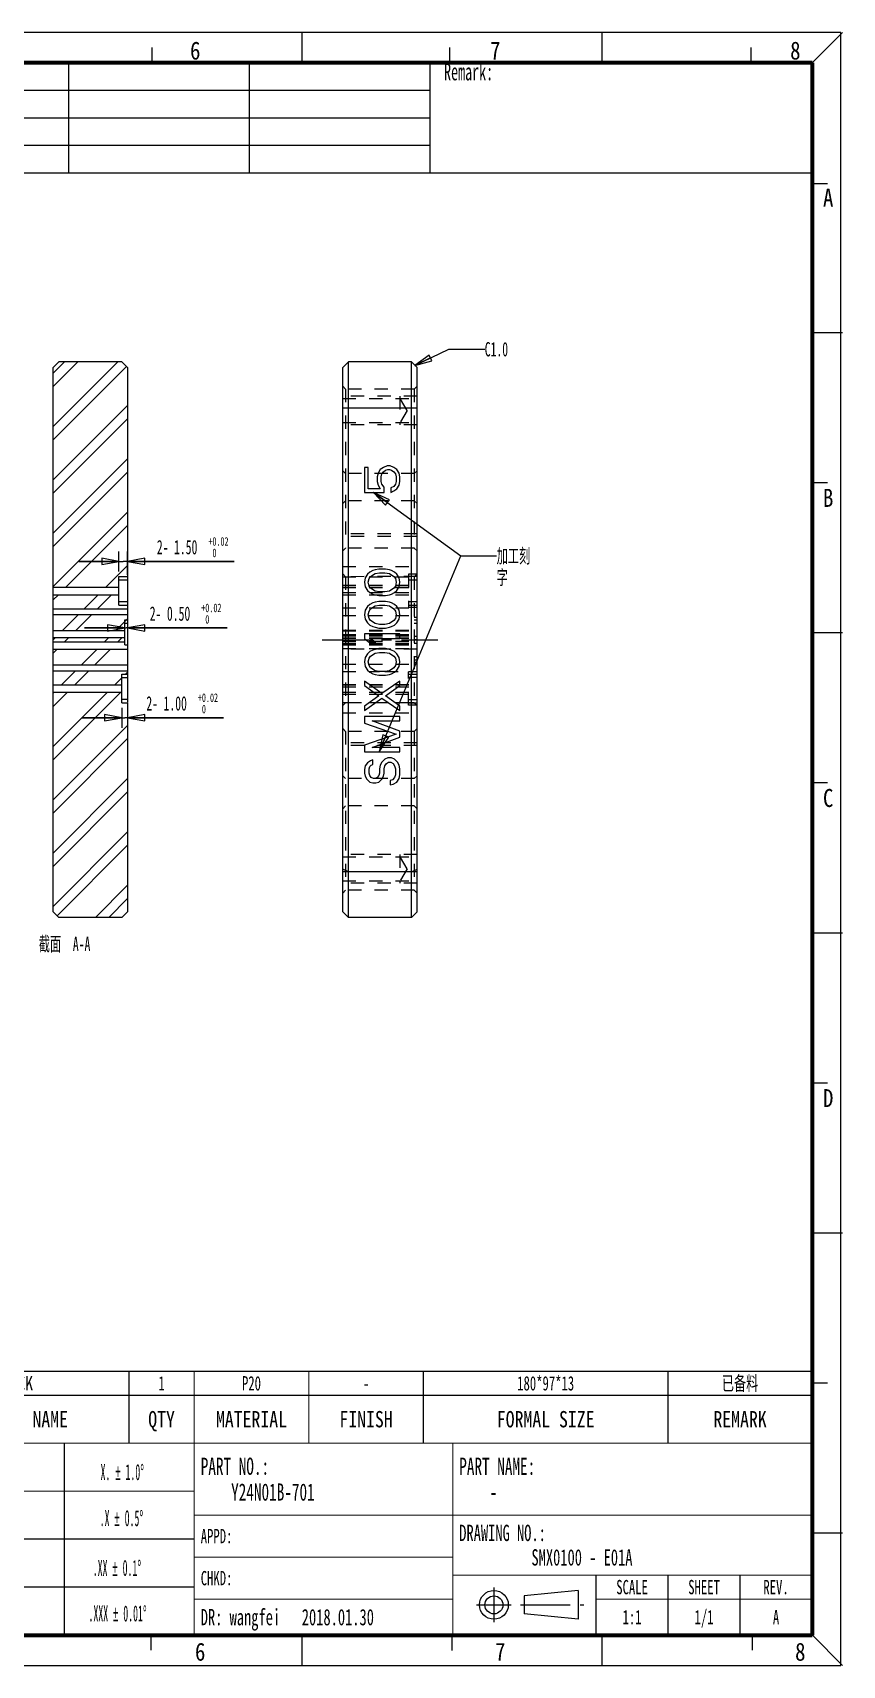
# Model space of a CAD drawing. Header units: millimetres. Extents: x 12 to 416, y 8 to 293.
# Drawn here: x 274.2 to 415.6, y 8.1 to 293.1 of the extents above; entities that cross this region are included whole.
import ezdxf

# ---------------------------------------------------------------- set-up
doc = ezdxf.new("R2010")
doc.units = ezdxf.units.MM
doc.header["$LTSCALE"] = 23.1
doc.linetypes.add('CENTER', pattern=[0.6, 0.375, -0.075, 0.075, -0.075])
doc.linetypes.add('HIDDEN', pattern=[0.2, 0.1, -0.1])
doc.layers.get('0').update_dxf_attribs({"linetype": 'CONTINUOUS'})
for name, color, linetype in [('AXIS', 7, 'CONTINUOUS'), ('DEFAULT_1', 7, 'CENTER'), ('DEFAULT_2', 4, 'HIDDEN'), ('DIM', 7, 'CONTINUOUS'), ('NOTE', 7, 'CONTINUOUS')]:
    doc.layers.add(name, color=color, linetype=linetype)
doc.styles.get("Standard").update_dxf_attribs({"font": 'txt', "width": 0.6})
doc.styles.add('TEXTSTYLE_3', font='txt', dxfattribs={"width": 0.65})
doc.styles.add('TEXTSTYLE_4', font='txt', dxfattribs={"width": 0.8})
doc.styles.add('TEXTSTYLE_5', font='txt', dxfattribs={"width": 0.85})
doc.styles.add('TEXTSTYLE_8', font='txt', dxfattribs={"width": 0.45})
doc.dimstyles.new('DIMSTYLE_13', dxfattribs={"dimtxt": 2.5, "dimasz": 3, "dimexe": 1.75, "dimexo": 0.875, "dimtad": 1, "dimzin": 0, "dimdsep": 46, "dimtxsty": 'STANDARD', "dimblk": 'CLOSED', "dimblk1": 'CLOSED', "dimblk2": 'CLOSED', "dimcen": 0.09, "dimadec": 0, "dimazin": 0, "dimtol": 1, "dimtp": 0.02, "dimtfac": 0.6, "dimtofl": 0, "dimtmove": 0, "dimatfit": 3, "dimldrblk": 'CLOSED', "dimfxl": 1, "dimtolj": 1, "dimtzin": 0, "dimarcsym": 0})
doc.dimstyles.get("Standard").update_dxf_attribs({"dimtxt": 2.5, "dimasz": 3, "dimexe": 1.75, "dimexo": 0.875, "dimtad": 1, "dimdec": 3, "dimzin": 0, "dimdsep": 46, "dimtxsty": 'STANDARD', "dimblk": 'CLOSED', "dimblk1": 'CLOSED', "dimblk2": 'CLOSED', "dimcen": 0.09, "dimadec": 0, "dimazin": 0, "dimtol": 1, "dimtp": 0.001, "dimtm": 0.001, "dimtfac": 1, "dimtdec": 3, "dimtofl": 0, "dimtmove": 0, "dimatfit": 3, "dimldrblk": 'CLOSED', "dimfxl": 1, "dimtolj": 1, "dimtzin": 0, "dimarcsym": 0})

# ---------------------------------------------------------------- blocks, each defined once
blk = doc.blocks.new('_CLOSED')
at = {"color": 0, "linetype": 'ByBlock'}
for p, q in [((0, 0), (-1, 0.183)), ((-1, 0.183), (-1, -0.183)), ((-1, -0.183), (0, 0)), ((-1, 0), (0, 0))]:
    blk.add_line(p, q, dxfattribs=at)
blk = doc.blocks.new('*D40')
at = {"layer": 'DIM', "color": 2, "linetype": 'Continuous'}
for p, q in [((289.3, 198.98), (289.3, 202.5)), ((290.8, 198.39), (290.8, 202.5)), ((289.3, 200.75), (282.3, 200.75)), ((282.3, 200.75), (290.05, 200.75)), ((309.41, 200.75), (290.05, 200.75)), ((290.8, 200.75), (309.41, 200.75))]:
    blk.add_line(p, q, dxfattribs=at)
at = {"layer": 'DIM', "color": 2, "linetype": 'Continuous', "xscale": 3, "yscale": 3, "zscale": 3}
blk.add_blockref('_CLOSED', (289.3, 200.75), dxfattribs=at)
at = {"layer": 'DIM', "color": 2, "linetype": 'Continuous', "xscale": 3, "yscale": 3, "zscale": 3, "rotation": 180}
blk.add_blockref('_CLOSED', (290.8, 200.75), dxfattribs=at)
at = {"layer": 'DIM', "color": 2, "linetype": 'Continuous', "width": 0.6}
for s, height, p in [('2-', 2.5, (295.91, 202)), ('1.50', 2.5, (298.91, 202)), ('+0.02', 1.5, (304.91, 203.5)), (' 0', 1.5, (304.91, 201.5))]:
    blk.add_text(s, height=height, dxfattribs=at).set_placement(p)
blk = doc.blocks.new('*D41')
at = {"layer": 'DIM', "color": 2, "linetype": 'Continuous'}
for p, q in [((290.3, 189.15), (283.3, 189.15)), ((283.3, 189.15), (290.55, 189.15)), ((308.17, 189.15), (290.55, 189.15)), ((290.8, 189.15), (308.17, 189.15))]:
    blk.add_line(p, q, dxfattribs=at)
at = {"layer": 'DIM', "color": 2, "linetype": 'Continuous', "xscale": 3, "yscale": 3, "zscale": 3}
blk.add_blockref('_CLOSED', (290.3, 189.15), dxfattribs=at)
at = {"layer": 'DIM', "color": 2, "linetype": 'Continuous', "xscale": 3, "yscale": 3, "zscale": 3, "rotation": 180}
blk.add_blockref('_CLOSED', (290.8, 189.15), dxfattribs=at)
at = {"layer": 'DIM', "color": 2, "linetype": 'Continuous', "width": 0.6}
for s, height, p in [('2-', 2.5, (294.67, 190.4)), ('0.50', 2.5, (297.67, 190.4)), ('+0.02', 1.5, (303.67, 191.9)), (' 0', 1.5, (303.67, 189.9))]:
    blk.add_text(s, height=height, dxfattribs=at).set_placement(p)
blk = doc.blocks.new('*D42')
at = {"layer": 'DIM', "color": 2, "linetype": 'Continuous'}
for p, q in [((289.8, 175.21), (289.8, 171.73)), ((290.8, 175.8), (290.8, 171.73)), ((289.8, 173.48), (282.8, 173.48)), ((282.8, 173.48), (290.3, 173.48)), ((307.58, 173.48), (290.3, 173.48)), ((290.8, 173.48), (307.58, 173.48))]:
    blk.add_line(p, q, dxfattribs=at)
at = {"layer": 'DIM', "color": 2, "linetype": 'Continuous', "xscale": 3, "yscale": 3, "zscale": 3}
blk.add_blockref('_CLOSED', (289.8, 173.48), dxfattribs=at)
at = {"layer": 'DIM', "color": 2, "linetype": 'Continuous', "xscale": 3, "yscale": 3, "zscale": 3, "rotation": 180}
blk.add_blockref('_CLOSED', (290.8, 173.48), dxfattribs=at)
at = {"layer": 'DIM', "color": 2, "linetype": 'Continuous', "width": 0.6}
for s, height, p in [('2-', 2.5, (294.08, 174.73)), ('1.00', 2.5, (297.08, 174.73)), ('+0.02', 1.5, (303.08, 176.23)), (' 0', 1.5, (303.08, 174.23))]:
    blk.add_text(s, height=height, dxfattribs=at).set_placement(p)
blk = doc.blocks.new('*T43')
at = {"color": 0, "linetype": 'ByBlock', "lineweight": -2}
for p, q in [((0, 0), (392.97, 0)), ((0, 0), (0, -19.2)), ((21.2, 0), (21.2, -19.2)), ((52.73, 0), (52.73, -19.2)), ((73.93, 0), (73.93, -19.2)), ((105.46, 0), (105.46, -19.2)), ((136.99, 0), (136.99, -19.2)), ((168.52, 0), (168.52, -19.2)), ((200.05, 0), (200.05, -19.2)), ((231.58, 0), (231.58, -19.2)), ((263.11, 0), (263.11, -19.2)), ((294.64, 0), (294.64, -19.2)), ((326.17, 0), (326.17, -19.2)), ((392.97, 0), (392.97, -19.2)), ((0, -4.8), (326.17, -4.8)), ((0, -9.6), (326.17, -9.6)), ((0, -14.4), (326.17, -14.4)), ((0, -19.2), (392.97, -19.2))]:
    blk.add_line(p, q, dxfattribs=at)
at = {"color": 0, "linetype": 'Continuous'}
for s, insert, char_height, width, attachment_point in [('  Remark:   ', (326.23, -0.06), 3, 66.68, 1), ('Finish Date:', (10.6, -7.2), 2.25, 21.08, 5), ('Future hour:', (63.33, -7.2), 2.25, 21.08, 5), ('Machining Code:', (10.6, -12), 2, 21.08, 5), ('Actual hour:', (63.33, -12), 2.25, 21.08, 5), ('QTY:', (10.6, -16.8), 2.25, 21.08, 5), ('Procedure Date:', (63.33, -16.8), 2, 21.08, 5)]:
    blk.add_mtext(s, dxfattribs=dict(at, insert=insert, char_height=char_height, width=width, attachment_point=attachment_point))
at = {"color": 0, "linetype": 'Continuous', "char_height": 2.25, "width": 21.08, "attachment_point": 5, "line_spacing_factor": 0.9}
for s, insert in [('Order Date: ', (10.6, -2.4)), ('Procedure:', (63.33, -2.4))]:
    blk.add_mtext(s, dxfattribs=dict(at, insert=insert))
blk = doc.blocks.new('*T44')
at = {"color": 2, "linetype": 'Continuous', "const_width": 0.2}
for points in [[(185.555, 46.06), (-0.1, 46.06)], [(0, 0), (0, 46.06)], [(10.58, 33.52), (10.58, 46.06)], [(23.18, 33.52), (23.18, 46.06)], [(66.18, 33.52), (66.18, 46.06)], [(77.58, 0), (77.58, 46.06)], [(97.58, 33.52), (97.58, 46.06)], [(117.58, 33.52), (117.58, 46.06)], [(160.315, 33.52), (160.315, 46.06)], [(185.455, 0), (185.455, 46.06)], [(185.455, 41.87), (0, 41.87)], [(185.455, 33.52), (0, 33.52)], [(30.36, 0), (30.36, 33.52)], [(54.89, 0), (54.89, 33.52)], [(122.72, 0), (122.72, 33.52)], [(77.58, 25.12), (30.36, 25.12)], [(185.455, 20.95), (77.58, 20.95)], [(77.58, 16.79), (30.36, 16.79)], [(122.72, 13.62), (77.58, 13.62)], [(185.455, 10.48), (122.72, 10.48)], [(147.745, 0), (147.745, 10.48)], [(160.315, 0), (160.315, 10.48)], [(172.885, 0), (172.885, 10.48)], [(77.58, 8.4), (30.36, 8.4)], [(122.72, 6.29), (77.58, 6.29)], [(185.455, 6.29), (147.745, 6.29)], [(185.555, 0), (-0.1, 0)]]:
    blk.add_lwpolyline(points, dxfattribs=at)
at = {"layer": 'NOTE', "color": 2, "linetype": 'Continuous', "line_spacing_factor": 0.9}
for s, insert, char_height, width, attachment_point, style in [('1', (5.29, 45.215), 2.5, 3.25, 2, 'TEXTSTYLE_3'), ('E01A', (16.88, 45.215), 2.5, 13, 2, 'TEXTSTYLE_3'), ('M-BLOCK', (44.68, 45.215), 2.5, 28, 2, 'TEXTSTYLE_4'), ('1', (71.88, 45.215), 2.5, 3.25, 2, 'TEXTSTYLE_3'), ('P20', (87.58, 45.215), 2.5, 9.75, 2, 'TEXTSTYLE_3'), ('-', (107.58, 45.215), 2.5, 3.25, 2, 'TEXTSTYLE_3'), ('180*97*13', (138.9475, 45.215), 2.5, 29.25, 2, 'TEXTSTYLE_3'), ('已备料', (172.885, 45.215), 2.5, 9.75, 2, 'TEXTSTYLE_3'), ('IT.', (5.29, 39.12), 2.85, 13.68, 2, 'TEXTSTYLE_4'), ('NO.', (16.88, 39.12), 2.85, 13.68, 2, 'TEXTSTYLE_4'), ('WORKPIECE NAME', (44.68, 39.12), 2.85, 63.84, 2, 'TEXTSTYLE_4'), ('QTY', (71.88, 39.12), 2.85, 13.68, 2, 'TEXTSTYLE_4'), ('MATERIAL', (87.58, 39.12), 2.85, 36.48, 2, 'TEXTSTYLE_4'), ('FINISH', (107.58, 39.12), 2.85, 27.36, 2, 'TEXTSTYLE_4'), ('FORMAL SIZE', (138.9475, 39.12), 2.85, 50.16, 2, 'TEXTSTYLE_4'), ('REMARK', (172.885, 39.12), 2.85, 27.36, 2, 'TEXTSTYLE_4'), ('PART NO.:\\P    Y24N01B-701 ', (78.7175, 30.985), 3, 62.4, 1, 'TEXTSTYLE_3'), ('PART NAME:  \\P    -', (123.8575, 30.985), 3, 46.8, 1, 'TEXTSTYLE_3'), ('APPD:  ', (78.7175, 18.535), 2.5, 22.75, 1, 'TEXTSTYLE_3'), ('DRAWING NO.:   \\P          SMX0100 - E01A', (123.8575, 19.2775), 2.85, 88.92, 1, 'TEXTSTYLE_3'), (' \\P \\P \\P \\P \\P \\P \\P \\P \\PTHESE DRAWINGS AND SPECIFICATIONS\\P       ARE THE PROPERTY OF\\P      AMPHENOL CORPORATION\\P  AND SHALL NOT BE REPRODUCED OR\\P COPIED OR USED AS THE BASIS FOR\\PTHE MANUFACTURE OR SALE OF APPARATUS\\PWITHOUT THE WRITTEN PERMISSION OF\\P      AMPHENOL CORPORATION. ', (1.1375, 31.77), 1.2, 56.16, 1, 'TEXTSTYLE_3'), ('CHKD:', (78.7175, 11.205), 2.5, 16.25, 1, 'TEXTSTYLE_3'), ('SCALE', (154.03, 9.635), 2.5, 16.25, 2, 'TEXTSTYLE_3'), ('SHEET', (166.6, 9.635), 2.5, 16.25, 2, 'TEXTSTYLE_3'), ('REV.', (179.17, 9.635), 2.5, 13, 2, 'TEXTSTYLE_3'), ('DR: wangfei   2018.01.30', (78.7175, 4.57), 2.85, 88.92, 1, 'TEXTSTYLE_3'), ('1:1', (154.03, 4.395), 2.5, 9.75, 2, 'TEXTSTYLE_3'), ('1/1', (166.6, 4.395), 2.5, 9.75, 2, 'TEXTSTYLE_3'), ('A', (179.17, 4.395), 2.5, 3.25, 2, 'TEXTSTYLE_3')]:
    blk.add_mtext(s, dxfattribs=dict(at, insert=insert, char_height=char_height, width=width, attachment_point=attachment_point, style=style))

msp = doc.modelspace()

# ---------------------------------------------------------------- hatches: boundary and pattern name
at = {"linetype": 'Continuous'}
h = msp.add_hatch(dxfattribs=at)
h.set_pattern_fill('A', color=2, scale=6.580848, angle=45, style=0, pattern_type=0)
h.set_pattern_definition([(45, (0, 0), (-4.65336, 4.65336), []), (45, (-1.1633, 1.1633), (-4.65336, 4.65336), [])])
edge = h.paths.add_edge_path()
edge.add_line((277.8047, 234.5953), (277.8047, 196.2523))
edge.add_line((278.8047, 235.5953), (277.8047, 234.5953))
edge.add_line((289.8047, 235.5953), (278.8047, 235.5953))
edge.add_line((290.8047, 234.5953), (289.8047, 235.5953))
edge.add_line((290.8047, 234.5953), (290.8047, 198.1023))
edge.add_line((289.3047, 198.1023), (290.8047, 198.1023))
edge.add_line((289.3047, 196.2523), (289.3047, 198.1023))
edge.add_line((277.8047, 196.2523), (289.3047, 196.2523))
edge = h.paths.add_edge_path()
edge.add_line((277.8047, 194.9523), (277.8047, 192.5073))
edge.add_line((277.8047, 194.9523), (289.3047, 194.9523))
edge.add_line((289.3047, 193.1023), (289.3047, 194.9523))
edge.add_line((289.3047, 193.1023), (290.8047, 193.1023))
edge.add_line((290.8047, 193.1023), (290.8047, 192.5073))
edge.add_line((277.8047, 192.5073), (290.8047, 192.5073))
edge = h.paths.add_edge_path()
edge.add_line((277.8047, 191.4835), (277.8047, 188.7235))
edge.add_line((277.8047, 191.4835), (290.8047, 191.4835))
edge.add_line((290.8047, 191.4835), (290.8047, 190.5866))
edge.add_line((290.3047, 190.5855), (290.8047, 190.5855))
edge.add_line((290.3047, 188.7235), (290.3047, 190.5866))
edge.add_line((277.8047, 188.7235), (290.3047, 188.7235))
edge = h.paths.add_edge_path()
edge.add_line((277.8047, 187.4587), (277.8047, 186.7322))
edge.add_line((277.8047, 187.4587), (290.3047, 187.4587))
edge.add_line((290.3047, 186.7322), (290.3047, 187.4587))
edge.add_line((277.8047, 186.7322), (290.3047, 186.7322))
edge = h.paths.add_edge_path()
edge.add_line((277.8047, 185.4674), (277.8047, 182.7073))
edge.add_line((277.8047, 185.4674), (290.8047, 185.4674))
edge.add_line((290.8047, 185.4674), (290.8047, 182.7073))
edge.add_line((277.8047, 182.7073), (290.8047, 182.7073))
edge = h.paths.add_edge_path()
edge.add_line((277.8047, 181.6836), (277.8047, 179.2386))
edge.add_line((277.8047, 181.6836), (290.8047, 181.6836))
edge.add_line((290.8047, 181.6836), (290.8047, 181.0886))
edge.add_line((289.8047, 181.0886), (290.8047, 181.0886))
edge.add_line((289.8047, 179.2386), (289.8047, 181.0886))
edge.add_line((277.8047, 179.2386), (289.8047, 179.2386))
edge = h.paths.add_edge_path()
edge.add_line((277.8047, 177.9386), (277.8047, 139.5953))
edge.add_line((277.8047, 177.9386), (289.8047, 177.9386))
edge.add_line((289.8047, 176.0886), (289.8047, 177.9386))
edge.add_line((289.8047, 176.0886), (290.8047, 176.0886))
edge.add_line((290.8047, 176.0886), (290.8047, 139.5953))
edge.add_line((289.8047, 138.5953), (290.8047, 139.5953))
edge.add_line((289.8047, 138.5953), (278.8047, 138.5953))
edge.add_line((277.8047, 139.5953), (278.8047, 138.5953))

# ---------------------------------------------------------------- linework, layer by layer
at = {"color": 7, "linetype": 'Continuous'}
for p, q in [((415.3445, 293.0561), (12.216, 293.0561)), ((321.3062, 287.8187), (321.3062, 293.0577)), ((373.6957, 287.8187), (373.6957, 293.0577)), ((410.3683, 287.8187), (415.6072, 293.0577)), ((415.3445, 8.0571), (415.3445, 293.0561)), ((295.1114, 287.8187), (295.1114, 290.4382)), ((347.099, 287.8187), (347.099, 290.4382)), ((399.6668, 287.8187), (399.6668, 290.4382)), ((412.9878, 266.6605), (410.3683, 266.6605)), ((415.6072, 240.6682), (410.3683, 240.6682)), ((278.8047, 235.5953), (277.8047, 234.5953)), ((277.8047, 139.5953), (277.8047, 234.5953)), ((289.8047, 235.5953), (278.8047, 235.5953)), ((290.8047, 234.5953), (289.8047, 235.5953)), ((290.8047, 234.5953), (290.8047, 176.1745)), ((329.3613, 235.5953), (328.3613, 234.5953)), ((328.3613, 139.5953), (328.3613, 234.5953)), ((329.3613, 138.5953), (329.3613, 235.5953)), ((340.3613, 235.5953), (329.3613, 235.5953)), ((340.3613, 138.5953), (340.3613, 235.5953)), ((341.3613, 234.5953), (340.3613, 235.5953)), ((341.3613, 139.5953), (341.3613, 234.5953)), ((328.3613, 227.5953), (341.3613, 227.5953)), ((332.1763, 217.1762), (332.1763, 212.8022)), ((332.8332, 217.1762), (332.1763, 217.1762)), ((332.8332, 213.4454), (332.8332, 217.1762)), ((334.9353, 216.7902), (334.5411, 216.147)), ((335.4608, 217.1762), (334.9353, 216.7902)), ((336.1177, 217.4334), (335.4608, 217.1762)), ((335.4608, 216.4043), (335.855, 216.6616)), ((335.855, 216.6616), (336.2491, 216.7902)), ((336.6433, 217.4334), (336.1177, 217.4334)), ((336.2491, 216.7902), (336.5119, 216.7902)), ((336.5119, 216.7902), (336.906, 216.6616)), ((337.3002, 217.1762), (336.6433, 217.4334)), ((336.906, 216.6616), (337.3002, 216.4043)), ((337.8257, 216.7902), (337.3002, 217.1762)), ((338.2199, 216.147), (337.8257, 216.7902)), ((334.5411, 216.147), (334.4098, 215.5038)), ((334.4098, 215.5038), (334.4098, 214.7319)), ((334.4098, 214.7319), (334.5411, 214.0887)), ((334.5411, 214.0887), (334.9353, 213.4454)), ((335.0667, 215.5038), (335.1981, 216.0183)), ((335.0667, 214.7319), (335.0667, 215.5038)), ((335.1981, 214.2173), (335.0667, 214.7319)), ((335.1981, 216.0183), (335.4608, 216.4043)), ((335.5922, 213.7027), (335.1981, 214.2173)), ((337.3002, 213.8314), (336.7747, 213.5741)), ((337.3002, 216.4043), (337.563, 216.0183)), ((337.563, 214.2173), (337.3002, 213.8314)), ((337.563, 216.0183), (337.6943, 215.5038)), ((337.6943, 214.7319), (337.563, 214.2173)), ((337.6943, 215.5038), (337.6943, 214.7319)), ((337.8257, 213.4454), (338.2199, 214.0887)), ((338.3513, 215.5038), (338.2199, 216.147)), ((338.2199, 214.0887), (338.3513, 214.7319)), ((338.3513, 214.7319), (338.3513, 215.5038)), ((412.9878, 214.4711), (410.3683, 214.4711)), ((332.1763, 212.8022), (335.5922, 212.8022)), ((334.9353, 213.4454), (332.8332, 213.4454)), ((335.5922, 212.8022), (335.5922, 213.7027)), ((336.7747, 213.5741), (336.7747, 212.8022)), ((336.7747, 212.8022), (337.3002, 213.0595)), ((337.3002, 213.0595), (337.8257, 213.4454)), ((289.3047, 193.1023), (289.3047, 198.1023)), ((289.3047, 198.1023), (290.8047, 198.1023)), ((289.3047, 197.5164), (290.8047, 197.5164)), ((332.3076, 197.8793), (332.1763, 197.1074)), ((332.1763, 197.1074), (332.3076, 196.3355)), ((332.7018, 198.5225), (332.3076, 197.8793)), ((333.0959, 198.9084), (332.7018, 198.5225)), ((332.8332, 197.1074), (332.9645, 197.7506)), ((332.9645, 196.4642), (332.8332, 197.1074)), ((332.9645, 197.7506), (333.2273, 198.1366)), ((333.6215, 199.1657), (333.0959, 198.9084)), ((333.2273, 198.1366), (334.0156, 198.6511)), ((334.0156, 199.2944), (333.6215, 199.1657)), ((334.6725, 199.423), (334.0156, 199.2944)), ((334.0156, 198.6511), (334.8039, 198.7798)), ((335.855, 199.423), (334.6725, 199.423)), ((334.8039, 198.7798), (335.7236, 198.7798)), ((335.7236, 198.7798), (336.5119, 198.6511)), ((336.5119, 199.2944), (335.855, 199.423)), ((336.906, 199.1657), (336.5119, 199.2944)), ((336.5119, 198.6511), (337.3002, 198.1366)), ((337.4316, 198.9084), (336.906, 199.1657)), ((337.3002, 198.1366), (337.563, 197.7506)), ((337.8257, 198.5225), (337.4316, 198.9084)), ((337.563, 197.7506), (337.6943, 197.1074)), ((337.6943, 197.1074), (337.563, 196.4642)), ((338.2199, 197.8793), (337.8257, 198.5225)), ((338.3513, 197.1074), (338.2199, 197.8793)), ((338.2199, 196.3355), (338.3513, 197.1074)), ((277.8047, 196.2523), (289.3047, 196.2523)), ((277.8047, 194.9523), (289.3047, 194.9523)), ((332.3076, 196.3355), (332.7018, 195.6923)), ((332.7018, 195.6923), (333.0959, 195.3064)), ((333.2273, 196.0782), (332.9645, 196.4642)), ((333.0959, 195.3064), (333.6215, 195.0491)), ((334.0156, 195.5636), (333.2273, 196.0782)), ((333.6215, 195.0491), (334.0156, 194.9204)), ((334.8039, 195.435), (334.0156, 195.5636)), ((334.0156, 194.9204), (334.6725, 194.7918)), ((334.6725, 194.7918), (335.855, 194.7918)), ((335.7236, 195.435), (334.8039, 195.435)), ((336.5119, 195.5636), (335.7236, 195.435)), ((335.855, 194.7918), (336.5119, 194.9204)), ((337.3002, 196.0782), (336.5119, 195.5636)), ((336.5119, 194.9204), (336.906, 195.0491)), ((336.906, 195.0491), (337.4316, 195.3064)), ((337.563, 196.4642), (337.3002, 196.0782)), ((337.4316, 195.3064), (337.8257, 195.6923)), ((337.8257, 195.6923), (338.2199, 196.3355)), ((277.8047, 192.5073), (290.8047, 192.5073)), ((277.8047, 191.4835), (290.8047, 191.4835)), ((290.8047, 193.6883), (289.3047, 193.6883)), ((289.3047, 193.1023), (290.8047, 193.1023)), ((332.3076, 192.2189), (332.1763, 191.447)), ((332.1763, 191.447), (332.3076, 190.6751)), ((332.7018, 192.8621), (332.3076, 192.2189)), ((333.0959, 193.248), (332.7018, 192.8621)), ((332.8332, 191.447), (332.9645, 192.0902)), ((332.9645, 190.8038), (332.8332, 191.447)), ((332.9645, 192.0902), (333.2273, 192.4761)), ((333.6215, 193.5053), (333.0959, 193.248)), ((333.2273, 192.4761), (334.0156, 192.9907)), ((334.0156, 193.634), (333.6215, 193.5053)), ((334.6725, 193.7626), (334.0156, 193.634)), ((334.0156, 192.9907), (334.8039, 193.1194)), ((335.855, 193.7626), (334.6725, 193.7626)), ((334.8039, 193.1194), (335.7236, 193.1194)), ((335.7236, 193.1194), (336.5119, 192.9907)), ((336.5119, 193.634), (335.855, 193.7626)), ((336.906, 193.5053), (336.5119, 193.634)), ((336.5119, 192.9907), (337.3002, 192.4761)), ((337.4316, 193.248), (336.906, 193.5053)), ((337.3002, 192.4761), (337.563, 192.0902)), ((337.8257, 192.8621), (337.4316, 193.248)), ((337.563, 192.0902), (337.6943, 191.447)), ((337.6943, 191.447), (337.563, 190.8038)), ((338.2199, 192.2189), (337.8257, 192.8621)), ((338.3513, 191.447), (338.2199, 192.2189)), ((338.2199, 190.6751), (338.3513, 191.447)), ((277.8047, 188.7235), (290.3047, 188.7235)), ((290.3047, 190.5866), (290.8047, 190.5866)), ((290.3047, 186.1785), (290.3047, 190.5866)), ((290.3047, 190.0051), (290.8047, 190.0051)), ((332.1763, 188.1022), (332.1763, 187.3303)), ((338.3513, 188.1022), (332.1763, 188.1022)), ((332.3076, 190.6751), (332.7018, 190.0319)), ((332.7018, 190.0319), (333.0959, 189.6459)), ((333.2273, 190.4178), (332.9645, 190.8038)), ((333.0959, 189.6459), (333.6215, 189.3886)), ((334.0156, 189.9032), (333.2273, 190.4178)), ((333.6215, 189.3886), (334.0156, 189.26)), ((334.8039, 189.7746), (334.0156, 189.9032)), ((334.0156, 189.26), (334.6725, 189.1314)), ((334.6725, 189.1314), (335.855, 189.1314)), ((335.7236, 189.7746), (334.8039, 189.7746)), ((336.5119, 189.9032), (335.7236, 189.7746)), ((335.855, 189.1314), (336.5119, 189.26)), ((337.3002, 190.4178), (336.5119, 189.9032)), ((336.5119, 189.26), (336.906, 189.3886)), ((336.906, 189.3886), (337.4316, 189.6459)), ((337.563, 190.8038), (337.3002, 190.4178)), ((337.4316, 189.6459), (337.8257, 190.0319)), ((337.8257, 190.0319), (338.2199, 190.6751)), ((338.3513, 187.3303), (338.3513, 188.1022)), ((415.6072, 188.2787), (410.3683, 188.2787)), ((277.8047, 187.4587), (290.3047, 187.4587)), ((277.8047, 186.7322), (290.3047, 186.7322)), ((277.8047, 185.4674), (290.8047, 185.4674)), ((290.3047, 186.1997), (290.8047, 186.1997)), ((332.1763, 187.3303), (333.0959, 186.5584)), ((333.0959, 186.5584), (334.147, 186.5584)), ((333.6215, 185.272), (333.0959, 185.0147)), ((333.2273, 187.3303), (338.3513, 187.3303)), ((334.147, 186.5584), (333.2273, 187.3303)), ((334.0156, 185.4006), (333.6215, 185.272)), ((334.6725, 185.5293), (334.0156, 185.4006)), ((335.855, 185.5293), (334.6725, 185.5293)), ((336.5119, 185.4006), (335.855, 185.5293)), ((336.906, 185.272), (336.5119, 185.4006)), ((337.4316, 185.0147), (336.906, 185.272)), ((277.8047, 182.7073), (290.8047, 182.7073)), ((332.3076, 183.9855), (332.1763, 183.2137)), ((332.1763, 183.2137), (332.3076, 182.4418)), ((332.7018, 184.6288), (332.3076, 183.9855)), ((332.3076, 182.4418), (332.7018, 181.7985)), ((333.0959, 185.0147), (332.7018, 184.6288)), ((332.8332, 183.2137), (332.9645, 183.8569)), ((332.9645, 182.5704), (332.8332, 183.2137)), ((332.9645, 183.8569), (333.2273, 184.2428)), ((333.2273, 182.1845), (332.9645, 182.5704)), ((333.2273, 184.2428), (334.0156, 184.7574)), ((334.0156, 184.7574), (334.8039, 184.886)), ((334.8039, 184.886), (335.7236, 184.886)), ((335.7236, 184.886), (336.5119, 184.7574)), ((336.5119, 184.7574), (337.3002, 184.2428)), ((337.3002, 184.2428), (337.563, 183.8569)), ((337.563, 182.5704), (337.3002, 182.1845)), ((337.8257, 184.6288), (337.4316, 185.0147)), ((337.563, 183.8569), (337.6943, 183.2137)), ((337.6943, 183.2137), (337.563, 182.5704)), ((338.2199, 183.9855), (337.8257, 184.6288)), ((337.8257, 181.7985), (338.2199, 182.4418)), ((338.3513, 183.2137), (338.2199, 183.9855)), ((338.2199, 182.4418), (338.3513, 183.2137)), ((277.8047, 181.6836), (290.8047, 181.6836)), ((289.8047, 181.0886), (290.8047, 181.0886)), ((289.8047, 176.0886), (289.8047, 181.0886)), ((289.8047, 180.5026), (290.8047, 180.5026)), ((335.1981, 177.6819), (332.1763, 179.8689)), ((332.1763, 179.8689), (332.1763, 179.097)), ((332.7018, 181.7985), (333.0959, 181.4126)), ((333.0959, 181.4126), (333.6215, 181.1553)), ((334.0156, 181.6699), (333.2273, 182.1845)), ((333.6215, 181.1553), (334.0156, 181.0267)), ((334.8039, 181.5413), (334.0156, 181.6699)), ((334.0156, 181.0267), (334.6725, 180.898)), ((334.6725, 180.898), (335.855, 180.898)), ((335.7236, 181.5413), (334.8039, 181.5413)), ((338.3513, 179.8689), (335.1981, 177.6819)), ((336.5119, 181.6699), (335.7236, 181.5413)), ((335.855, 180.898), (336.5119, 181.0267)), ((337.3002, 182.1845), (336.5119, 181.6699)), ((336.5119, 181.0267), (336.906, 181.1553)), ((336.906, 181.1553), (337.4316, 181.4126)), ((337.4316, 181.4126), (337.8257, 181.7985)), ((338.3513, 179.097), (338.3513, 179.8689)), ((277.8047, 179.2386), (289.8047, 179.2386)), ((277.8047, 177.9386), (289.8047, 177.9386)), ((332.1763, 179.097), (334.6725, 177.2959)), ((334.6725, 177.2959), (332.1763, 175.4949)), ((332.1763, 174.723), (335.1981, 176.91)), ((335.1981, 176.91), (338.3513, 174.723)), ((335.855, 177.2959), (338.3513, 179.097)), ((338.3513, 175.4949), (335.855, 177.2959)), ((290.8047, 176.6745), (289.8047, 176.6745)), ((289.8047, 176.0886), (290.8047, 176.0886)), ((290.8047, 176.0886), (290.8047, 139.5953)), ((332.1763, 175.4949), (332.1763, 174.723)), ((338.3513, 174.723), (338.3513, 175.4949)), ((338.3513, 173.6939), (332.1763, 173.6939)), ((332.1763, 173.6939), (332.1763, 172.536)), ((332.1763, 172.536), (337.6943, 170.6064)), ((333.4901, 172.922), (338.3513, 172.922)), ((338.3513, 171.1209), (333.4901, 172.922)), ((338.3513, 172.922), (338.3513, 173.6939)), ((338.3513, 170.0918), (338.3513, 171.1209)), ((337.6943, 170.6064), (332.1763, 168.6767)), ((332.1763, 168.6767), (332.1763, 167.5189)), ((333.4901, 168.2907), (338.3513, 170.0918)), ((338.3513, 168.2907), (333.4901, 168.2907)), ((338.3513, 167.5189), (338.3513, 168.2907)), ((332.1763, 167.5189), (338.3513, 167.5189)), ((332.7018, 165.5892), (332.3076, 165.0746)), ((333.2273, 165.9751), (332.7018, 165.5892)), ((333.6215, 166.1038), (333.2273, 165.9751)), ((333.3587, 165.2032), (333.6215, 165.3319)), ((333.6215, 165.3319), (333.6215, 166.1038)), ((335.1981, 165.7178), (334.9353, 165.2032)), ((335.7236, 166.2324), (335.1981, 165.7178)), ((336.2491, 166.4897), (335.7236, 166.2324)), ((335.7236, 165.0746), (335.9864, 165.4605)), ((335.9864, 165.4605), (336.3805, 165.7178)), ((336.906, 166.4897), (336.2491, 166.4897)), ((336.3805, 165.7178), (336.7747, 165.7178)), ((336.7747, 165.7178), (337.1688, 165.4605)), ((337.4316, 166.2324), (336.906, 166.4897)), ((337.1688, 165.4605), (337.4316, 165.0746)), ((337.9571, 165.7178), (337.4316, 166.2324)), ((338.2199, 165.2032), (337.9571, 165.7178)), ((332.3076, 165.0746), (332.1763, 164.4314)), ((332.1763, 164.4314), (332.1763, 163.7881)), ((332.1763, 163.7881), (332.3076, 163.2735)), ((332.3076, 163.2735), (332.5704, 162.759)), ((332.5704, 162.759), (333.0959, 162.2444)), ((332.9645, 164.56), (333.0959, 164.9459)), ((332.9645, 163.7881), (332.9645, 164.56)), ((333.0959, 163.4022), (332.9645, 163.7881)), ((333.0959, 164.9459), (333.3587, 165.2032)), ((333.3587, 163.0163), (333.0959, 163.4022)), ((333.7528, 162.8876), (333.3587, 163.0163)), ((334.0156, 162.8876), (333.7528, 162.8876)), ((334.4098, 163.0163), (334.0156, 162.8876)), ((334.6725, 163.4022), (334.4098, 163.0163)), ((334.8039, 163.7881), (334.6725, 163.4022)), ((334.6725, 162.2444), (335.1981, 162.759)), ((334.9353, 165.2032), (334.8039, 164.56)), ((334.8039, 164.56), (334.8039, 163.7881)), ((335.1981, 162.759), (335.4608, 163.2735)), ((335.4608, 163.2735), (335.5922, 163.7881)), ((335.5922, 164.56), (335.7236, 165.0746)), ((335.5922, 163.7881), (335.5922, 164.56)), ((337.0374, 162.6303), (336.6433, 162.5017)), ((336.6433, 162.5017), (336.6433, 161.7298)), ((337.4316, 163.0163), (337.0374, 162.6303)), ((337.4316, 165.0746), (337.563, 164.56)), ((337.563, 163.5308), (337.4316, 163.0163)), ((337.563, 164.56), (337.563, 163.5308)), ((337.8257, 162.2444), (338.2199, 162.8876)), ((338.3513, 164.56), (338.2199, 165.2032)), ((338.2199, 162.8876), (338.3513, 163.5308)), ((338.3513, 163.5308), (338.3513, 164.56)), ((333.0959, 162.2444), (333.6215, 162.1157)), ((333.6215, 162.1157), (334.147, 162.1157)), ((334.147, 162.1157), (334.6725, 162.2444)), ((336.6433, 161.7298), (337.1688, 161.8584)), ((337.1688, 161.8584), (337.8257, 162.2444)), ((412.9878, 162.084), (410.3683, 162.084)), ((341.3613, 146.5953), (328.3613, 146.5953)), ((277.8047, 139.5953), (278.8047, 138.5953)), ((289.8047, 138.5953), (278.8047, 138.5953)), ((289.8047, 138.5953), (290.8047, 139.5953)), ((328.3613, 139.5953), (329.3613, 138.5953)), ((340.3613, 138.5953), (329.3613, 138.5953)), ((341.3613, 139.5953), (340.3613, 138.5953)), ((415.6072, 135.8892), (410.3683, 135.8892)), ((412.9878, 109.6945), (410.3683, 109.6945)), ((415.6072, 83.4997), (410.3683, 83.4997)), ((412.9878, 57.305), (410.3683, 57.305)), ((415.6072, 31.1103), (410.3683, 31.1103)), ((294.9423, 10.6784), (294.9423, 13.2978)), ((321.3062, 8.0589), (321.3062, 13.2978)), ((347.5009, 10.6754), (347.5009, 13.2948)), ((373.6957, 8.0589), (373.6957, 13.2978)), ((399.8904, 10.6784), (399.8904, 13.2978)), ((410.3683, 13.2978), (415.6072, 8.0589)), ((12.216, 8.0571), (415.3445, 8.0571))]:
    msp.add_line(p, q, dxfattribs=at)
at = {"color": 1, "linetype": 'Continuous'}
for p, q in [((369.4843, 21.1303), (360.0542, 20.1873)), ((360.0542, 20.1873), (360.0542, 17.0439)), ((369.4843, 21.1303), (369.4843, 16.1009)), ((369.4843, 16.1009), (360.0542, 17.0439))]:
    msp.add_line(p, q, dxfattribs=at)
at = {"color": 7, "linetype": 'Continuous', "const_width": 0.7}
for points in [[(410.3683, 287.8187), (17.4472, 287.8187)], [(410.3683, 13.2978), (410.3683, 287.8187)], [(17.4472, 13.2978), (410.3683, 13.2978)]]:
    msp.add_lwpolyline(points, dxfattribs=at)
at = {"color": 1, "linetype": 'Continuous'}
for radius in [2.5147, 1.5717]:
    msp.add_circle((354.7699, 18.6156), radius, dxfattribs=at)
at = {"layer": 'AXIS', "color": 1, "linetype": 'CENTER'}
msp.add_line((324.7662, 187.0953), (344.9564, 187.0953), dxfattribs=at)
at = {"layer": 'DEFAULT_1', "color": 6, "linetype": 'CENTER'}
for p, q in [((354.7699, 21.646), (354.7699, 15.5852)), ((351.7395, 18.6156), (357.8003, 18.6156)), ((359.4194, 18.6156), (370.4796, 18.6156))]:
    msp.add_line(p, q, dxfattribs=at)
at = {"layer": 'DEFAULT_2', "color": 4, "linetype": 'HIDDEN'}
for p, q in [((328.8613, 230.8453), (328.3613, 231.3453)), ((340.8613, 230.8453), (341.3613, 231.3453)), ((341.3613, 229.5953), (328.3613, 229.5953)), ((328.3613, 229.1953), (341.3613, 229.1953)), ((328.8613, 230.8453), (328.8613, 203.0953)), ((340.8613, 230.8453), (328.8613, 230.8453)), ((338.3613, 229.5953), (338.3613, 224.5953)), ((339.6231, 227.0953), (338.3613, 229.1953)), ((340.8613, 230.8453), (340.8613, 203.0953)), ((339.6231, 227.0953), (338.3613, 224.9953)), ((328.3613, 224.9953), (341.3613, 224.9953)), ((341.3613, 224.5953), (328.3613, 224.5953)), ((328.8613, 216.0953), (328.3613, 216.5953)), ((340.8613, 216.0953), (328.8613, 216.0953)), ((340.8613, 216.0953), (341.3613, 216.5953)), ((328.8613, 211.3453), (328.3613, 210.8453)), ((340.8613, 211.3453), (328.8613, 211.3453)), ((340.8613, 211.3453), (341.3613, 210.8453)), ((341.3613, 205.5953), (328.3613, 205.5953)), ((341.3613, 205.0953), (328.3613, 205.0953)), ((328.8613, 203.0953), (328.3613, 202.5953)), ((340.8613, 203.0953), (328.8613, 203.0953)), ((340.8613, 203.0953), (341.3613, 202.5953)), ((328.3613, 199.8872), (341.3613, 199.8872)), ((328.8613, 198.0953), (328.3613, 198.5953)), ((328.3613, 198.0872), (341.3613, 198.0872)), ((341.3613, 198.0971), (328.8613, 198.0953)), ((328.8613, 198.0953), (328.8613, 176.0953)), ((341.3613, 198.5161), (339.8613, 198.5164)), ((339.8613, 198.5163), (339.8613, 192.6884)), ((339.8613, 197.5164), (341.3613, 197.5164)), ((340.8613, 198.0953), (341.3613, 198.5953)), ((340.8613, 198.0953), (340.8613, 176.0953)), ((328.3613, 196.6126), (341.3613, 196.6126)), ((328.3613, 196.252), (340.3613, 196.252)), ((328.3613, 196.2292), (341.3613, 196.2292)), ((328.3613, 195.3126), (341.3613, 195.3126)), ((328.3613, 194.952), (340.3613, 194.952)), ((328.3613, 194.9292), (341.3613, 194.9292)), ((328.3613, 192.6451), (341.3613, 192.6451)), ((328.3613, 191.3451), (341.3613, 191.3451)), ((341.3613, 193.688), (339.8613, 193.6883)), ((339.8613, 193.1023), (341.3613, 193.1023)), ((341.3613, 192.688), (339.8613, 192.6883)), ((340.8613, 191.0051), (341.3613, 191.0051)), ((328.3613, 188.7408), (341.3613, 188.7408)), ((328.3613, 188.6423), (341.3613, 188.6423)), ((340.8613, 190.5862), (341.3613, 190.5862)), ((340.8613, 190.0051), (341.3613, 190.0051)), ((328.3613, 187.9953), (341.3613, 187.9953)), ((328.3613, 187.7493), (341.3613, 187.7493)), ((328.3613, 187.7413), (340.8613, 187.7413)), ((328.3613, 187.4408), (340.8613, 187.4408)), ((328.3613, 187.3423), (341.3613, 187.3423)), ((328.3613, 186.848), (341.3613, 186.848)), ((328.3613, 186.7495), (340.8613, 186.7495)), ((328.3613, 186.4493), (340.8613, 186.4493)), ((328.3613, 186.4413), (341.3613, 186.4413)), ((328.3613, 186.1953), (341.3613, 186.1953)), ((328.3613, 185.548), (341.3613, 185.548)), ((341.3613, 185.4453), (328.3613, 185.4453)), ((340.8613, 187.7301), (341.3613, 187.7301)), ((340.8613, 187.1448), (341.3613, 187.1448)), ((340.8613, 187.0458), (341.3613, 187.0458)), ((340.8613, 186.4605), (341.3613, 186.4605)), ((328.3613, 182.8452), (341.3613, 182.8452)), ((340.8613, 184.1855), (341.3613, 184.1855)), ((340.8613, 183.5995), (341.3613, 183.5995)), ((340.8613, 183.1855), (341.3613, 183.1855)), ((328.3613, 181.5452), (334.8039, 181.5413)), ((335.7236, 181.5413), (341.3613, 181.5452)), ((341.3613, 181.5023), (339.8613, 181.5023)), ((339.8613, 175.6743), (339.8613, 181.5022)), ((339.8613, 181.0833), (341.3613, 181.0833)), ((341.3613, 180.5023), (339.8613, 180.5023)), ((328.3613, 179.2611), (341.3613, 179.2611)), ((328.3613, 179.2383), (340.3613, 179.2386)), ((328.3613, 178.8777), (341.3613, 178.8777)), ((328.3613, 177.9611), (341.3613, 177.9611)), ((328.3613, 177.9383), (340.3613, 177.9386)), ((328.3613, 177.5777), (341.3613, 177.5777)), ((328.3613, 176.1034), (341.3613, 176.1034)), ((328.8613, 176.0953), (328.3613, 175.5953)), ((328.3613, 174.3034), (341.3613, 174.3034)), ((340.8613, 176.0953), (328.8613, 176.0953)), ((339.8613, 176.6742), (341.3613, 176.6742)), ((339.8613, 176.0883), (341.3613, 176.0883)), ((341.3613, 175.6742), (339.8613, 175.6742)), ((340.8613, 176.0953), (341.3613, 175.5953)), ((328.8613, 171.0953), (328.3613, 171.5953)), ((340.8613, 171.0953), (328.8613, 171.0953)), ((328.8613, 171.0953), (328.8613, 143.3453)), ((340.8613, 171.0953), (341.3613, 171.5953)), ((340.8613, 171.0953), (340.8613, 143.3453)), ((341.3613, 169.0953), (328.3613, 169.0953)), ((341.3613, 168.5953), (328.3613, 168.5953)), ((328.8613, 162.8453), (328.3613, 163.3453)), ((340.8613, 162.8453), (328.8613, 162.8453)), ((340.8613, 162.8453), (341.3613, 163.3453)), ((328.8613, 158.0953), (328.3613, 157.5953)), ((340.8613, 158.0953), (328.8613, 158.0953)), ((340.8613, 158.0953), (341.3613, 157.5953)), ((341.3613, 149.5953), (328.3613, 149.5953)), ((328.3613, 149.1953), (341.3613, 149.1953)), ((338.3613, 149.5953), (338.3613, 144.5953)), ((339.6231, 147.0953), (338.3613, 149.1953)), ((329.3613, 146.5953), (328.3613, 147.0095)), ((339.6231, 147.0953), (338.3613, 144.9953)), ((340.3613, 146.5953), (341.3613, 147.0095)), ((328.3613, 144.9953), (341.3613, 144.9953)), ((341.3613, 144.5953), (328.3613, 144.5953)), ((328.8613, 143.3453), (328.3613, 142.8453)), ((340.8613, 143.3453), (328.8613, 143.3453)), ((340.8613, 143.3453), (341.3613, 142.8453))]:
    msp.add_line(p, q, dxfattribs=at)

# ---------------------------------------------------------------- block references
for name, p in [('*T43', (17.3818, 287.7958)), ('*T44', (224.8588, 13.3273))]:
    msp.add_blockref(name, p)

# ---------------------------------------------------------------- texts
at = {"color": 7, "linetype": 'Continuous', "char_height": 3.1434, "width": 2.671864, "line_spacing_factor": 0.9, "style": 'TEXTSTYLE_5'}
for s, insert, attachment_point in [('6', (302.6196, 291.5066), 2), ('7', (355.0091, 291.5066), 2), ('8', (407.3985, 291.5066), 2), ('A', (414.0404, 265.8151), 3), ('B', (414.0404, 213.4257), 3), ('C', (414.0404, 161.0362), 3), ('D', (414.0404, 108.6467), 3), ('6', (303.4825, 12.0056), 2), ('7', (355.872, 12.0056), 2), ('8', (408.2615, 12.0056), 2)]:
    msp.add_mtext(s, dxfattribs=dict(at, insert=insert, attachment_point=attachment_point))
at = {"layer": 'NOTE', "color": 2, "linetype": 'Continuous', "char_height": 2.5, "line_spacing_factor": 0.9}
for s, insert, width, attachment_point in [('C1.0 ', (353.1619, 239.0516), 7.5, 1), ('加工刻字', (355.2473, 202.9748), 6, 1), ('截面  A-A', (284.3047, 135.2453), 10.5, 3)]:
    msp.add_mtext(s, dxfattribs=dict(at, insert=insert, width=width, attachment_point=attachment_point))
at = {"layer": 'NOTE', "color": 2, "linetype": 'Continuous', "char_height": 2.8, "attachment_point": 1, "line_spacing_factor": 0.9, "style": 'TEXTSTYLE_8'}
for s, insert, width in [('X. \\Fgdt;{\\Fgdt;`}\\Ftxt; 1.0\\Fgdt;{\\Fgdt;~}', (286.0888, 43.1922), 13.953333), ('.X \\Fgdt;{\\Fgdt;`}\\Ftxt; 0.5\\Fgdt;{\\Fgdt;~}', (285.9392, 35.1641), 13.953333), ('.XX \\Fgdt;{\\Fgdt;`}\\Ftxt; 0.1\\Fgdt;{\\Fgdt;~}', (284.726, 26.4745), 15.213333), ('.XXX \\Fgdt;{\\Fgdt;`}\\Ftxt; 0.01\\Fgdt;{\\Fgdt;~}', (283.9826, 18.5265), 17.733333)]:
    msp.add_mtext(s, dxfattribs=dict(at, insert=insert, width=width))

# ---------------------------------------------------------------- dimensions: what is measured, and where the dimension line sits
at = {"layer": 'DIM', "color": 2, "linetype": 'Continuous'}
for base, p1, p2, picture, middle in [((289.3047, 200.7471), (290.8047, 197.5164), (289.3047, 198.1023), '*D40', (302.6612, 200.7471)), ((290.3047, 189.147), (290.8047, 190.0051), (290.3047, 190.5866), '*D41', (301.417, 189.147)), ((289.8047, 173.4774), (290.8047, 176.6745), (289.8047, 170.8524), '*D42', (300.8258, 173.4774))]:
    dim = msp.add_linear_dim(base=base, p1=p1, p2=p2, angle=180, text='2-<>', dimstyle='DIMSTYLE_13', dxfattribs=at)
    dim.commit()
    dim.dimension.update_dxf_attribs({"geometry": picture, "text_midpoint": middle, "dimtype": 160})

# ---------------------------------------------------------------- leaders
at = {"layer": 'NOTE', "color": 2, "linetype": 'Continuous', "annotation_type": 0, "has_hookline": 1, "hookline_direction": 1}
for points, text_width in [([(340.9737, 234.9829), (346.9119, 237.8016), (353.1619, 237.8016)], 4.6429), ([(333.7612, 212.8022), (348.9973, 201.7248), (355.2473, 201.7248)], 4.0894), ([(334.7303, 167.5189), (348.9973, 201.7248), (355.2473, 201.7248)], 4.0894)]:
    msp.add_leader(points, dimstyle='STANDARD', override={"dimtad": 0}, dxfattribs=dict(at, text_width=text_width))

doc.saveas('drawing.dxf')
